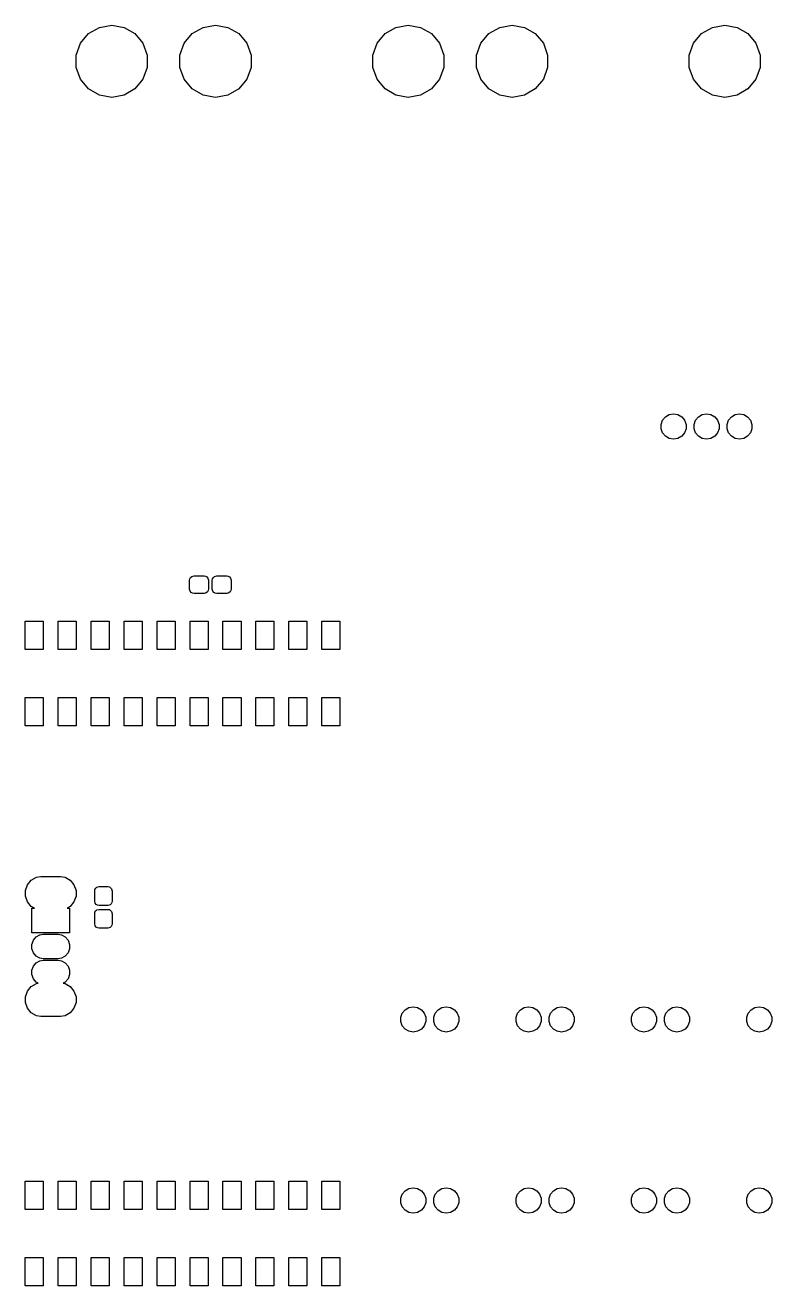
# Model space of a CAD drawing. Extents: x 40 to 160, y -140 to -43.
# Drawn here: x 39.9 to 97.5, y -139.9 to -42.7 of the extents above; entities that cross this region are included whole.
import ezdxf

# ---------------------------------------------------------------- set-up
doc = ezdxf.new("R2010")
doc.units = 0
doc.header["$MEASUREMENT"] = 0
doc.layers.add('BLACK', color=7, linetype='CONTINUOUS')

msp = doc.modelspace()

# ---------------------------------------------------------------- linework, layer by layer
at = {"layer": 'BLACK', "linetype": 'CONTINUOUS'}
for p, q in [((45.6574, -42.8769), (46.609, -42.7091)), ((46.609, -42.7091), (47.5606, -42.8769)), ((53.6584, -42.8769), (54.61, -42.7091)), ((54.61, -42.7091), (55.5616, -42.8769)), ((68.5164, -42.8769), (69.468, -42.7091)), ((69.468, -42.7091), (70.4196, -42.8769)), ((76.5174, -42.8769), (77.469, -42.7091)), ((77.469, -42.7091), (78.4206, -42.8769)), ((92.9024, -42.8769), (93.854, -42.7091)), ((93.854, -42.7091), (94.8056, -42.8769)), ((44.1995, -44.1003), (44.8206, -43.3601)), ((44.8206, -43.3601), (45.6574, -42.8769)), ((47.5606, -42.8769), (48.3974, -43.3601)), ((48.3974, -43.3601), (49.0185, -44.1003)), ((52.2005, -44.1003), (52.8216, -43.3601)), ((52.8216, -43.3601), (53.6584, -42.8769)), ((55.5616, -42.8769), (56.3984, -43.3601)), ((56.3984, -43.3601), (57.0195, -44.1003)), ((67.0585, -44.1003), (67.6796, -43.3601)), ((67.6796, -43.3601), (68.5164, -42.8769)), ((70.4196, -42.8769), (71.2564, -43.3601)), ((71.2564, -43.3601), (71.8775, -44.1003)), ((75.0595, -44.1003), (75.6806, -43.3601)), ((75.6806, -43.3601), (76.5174, -42.8769)), ((78.4206, -42.8769), (79.2574, -43.3601)), ((79.2574, -43.3601), (79.8785, -44.1003)), ((91.4445, -44.1003), (92.0656, -43.3601)), ((92.0656, -43.3601), (92.9024, -42.8769)), ((94.8056, -42.8769), (95.6424, -43.3601)), ((95.6424, -43.3601), (96.2635, -44.1003)), ((43.869, -45.0083), (44.1995, -44.1003)), ((49.0185, -44.1003), (49.349, -45.0083)), ((51.87, -45.0083), (52.2005, -44.1003)), ((57.0195, -44.1003), (57.35, -45.0083)), ((66.728, -45.0083), (67.0585, -44.1003)), ((71.8775, -44.1003), (72.208, -45.0083)), ((74.729, -45.0083), (75.0595, -44.1003)), ((79.8785, -44.1003), (80.209, -45.0083)), ((91.114, -45.0083), (91.4445, -44.1003)), ((96.2635, -44.1003), (96.594, -45.0083)), ((43.869, -45.9745), (43.869, -45.0083)), ((49.349, -45.0083), (49.349, -45.9745)), ((51.87, -45.9745), (51.87, -45.0083)), ((57.35, -45.0083), (57.35, -45.9745)), ((66.728, -45.9745), (66.728, -45.0083)), ((72.208, -45.0083), (72.208, -45.9745)), ((74.729, -45.9745), (74.729, -45.0083)), ((80.209, -45.0083), (80.209, -45.9745)), ((91.114, -45.9745), (91.114, -45.0083)), ((96.594, -45.0083), (96.594, -45.9745)), ((44.1995, -46.8825), (43.869, -45.9745)), ((49.349, -45.9745), (49.0185, -46.8825)), ((52.2005, -46.8825), (51.87, -45.9745)), ((57.35, -45.9745), (57.0195, -46.8825)), ((67.0585, -46.8825), (66.728, -45.9745)), ((72.208, -45.9745), (71.8775, -46.8825)), ((75.0595, -46.8825), (74.729, -45.9745)), ((80.209, -45.9745), (79.8785, -46.8825)), ((91.4445, -46.8825), (91.114, -45.9745)), ((96.594, -45.9745), (96.2635, -46.8825)), ((44.8206, -47.6227), (44.1995, -46.8825)), ((45.6574, -48.1059), (44.8206, -47.6227)), ((48.3974, -47.6227), (47.5606, -48.1059)), ((49.0185, -46.8825), (48.3974, -47.6227)), ((52.8216, -47.6227), (52.2005, -46.8825)), ((53.6584, -48.1059), (52.8216, -47.6227)), ((56.3984, -47.6227), (55.5616, -48.1059)), ((57.0195, -46.8825), (56.3984, -47.6227)), ((67.6796, -47.6227), (67.0585, -46.8825)), ((68.5164, -48.1059), (67.6796, -47.6227)), ((71.2564, -47.6227), (70.4196, -48.1059)), ((71.8775, -46.8825), (71.2564, -47.6227)), ((75.6806, -47.6227), (75.0595, -46.8825)), ((76.5174, -48.1059), (75.6806, -47.6227)), ((79.2574, -47.6227), (78.4206, -48.1059)), ((79.8785, -46.8825), (79.2574, -47.6227)), ((92.0656, -47.6227), (91.4445, -46.8825)), ((92.9024, -48.1059), (92.0656, -47.6227)), ((95.6424, -47.6227), (94.8056, -48.1059)), ((96.2635, -46.8825), (95.6424, -47.6227)), ((46.609, -48.2737), (45.6574, -48.1059)), ((47.5606, -48.1059), (46.609, -48.2737)), ((54.61, -48.2737), (53.6584, -48.1059)), ((55.5616, -48.1059), (54.61, -48.2737)), ((69.468, -48.2737), (68.5164, -48.1059)), ((70.4196, -48.1059), (69.468, -48.2737)), ((77.469, -48.2737), (76.5174, -48.1059)), ((78.4206, -48.1059), (77.469, -48.2737)), ((93.854, -48.2737), (92.9024, -48.1059)), ((94.8056, -48.1059), (93.854, -48.2737)), ((89.07, -73.1716), (89.2881, -72.9117)), ((89.2881, -72.9117), (89.5819, -72.7421)), ((89.5819, -72.7421), (89.916, -72.6832)), ((89.916, -72.6832), (90.2501, -72.7421)), ((90.2501, -72.7421), (90.5439, -72.9117)), ((90.5439, -72.9117), (90.762, -73.1716)), ((91.61, -73.1716), (91.8281, -72.9117)), ((91.8281, -72.9117), (92.1219, -72.7421)), ((92.1219, -72.7421), (92.456, -72.6832)), ((92.456, -72.6832), (92.7901, -72.7421)), ((92.7901, -72.7421), (93.0839, -72.9117)), ((93.0839, -72.9117), (93.302, -73.1716)), ((94.15, -73.1716), (94.3681, -72.9117)), ((94.3681, -72.9117), (94.6619, -72.7421)), ((94.6619, -72.7421), (94.996, -72.6832)), ((94.996, -72.6832), (95.3301, -72.7421)), ((95.3301, -72.7421), (95.6239, -72.9117)), ((95.6239, -72.9117), (95.842, -73.1716)), ((88.954, -73.4904), (89.07, -73.1716)), ((88.954, -73.8296), (88.954, -73.4904)), ((89.07, -74.1484), (88.954, -73.8296)), ((90.762, -73.1716), (90.878, -73.4904)), ((90.878, -73.8296), (90.762, -74.1484)), ((90.878, -73.4904), (90.878, -73.8296)), ((91.494, -73.4904), (91.61, -73.1716)), ((91.494, -73.8296), (91.494, -73.4904)), ((91.61, -74.1484), (91.494, -73.8296)), ((93.302, -73.1716), (93.418, -73.4904)), ((93.418, -73.8296), (93.302, -74.1484)), ((93.418, -73.4904), (93.418, -73.8296)), ((94.034, -73.4904), (94.15, -73.1716)), ((94.034, -73.8296), (94.034, -73.4904)), ((94.15, -74.1484), (94.034, -73.8296)), ((95.842, -73.1716), (95.958, -73.4904)), ((95.958, -73.8296), (95.842, -74.1484)), ((95.958, -73.4904), (95.958, -73.8296)), ((89.2881, -74.4083), (89.07, -74.1484)), ((89.5819, -74.5779), (89.2881, -74.4083)), ((89.916, -74.6368), (89.5819, -74.5779)), ((90.2501, -74.5779), (89.916, -74.6368)), ((90.5439, -74.4083), (90.2501, -74.5779)), ((90.762, -74.1484), (90.5439, -74.4083)), ((91.8281, -74.4083), (91.61, -74.1484)), ((92.1219, -74.5779), (91.8281, -74.4083)), ((92.456, -74.6368), (92.1219, -74.5779)), ((92.7901, -74.5779), (92.456, -74.6368)), ((93.0839, -74.4083), (92.7901, -74.5779)), ((93.302, -74.1484), (93.0839, -74.4083)), ((94.3681, -74.4083), (94.15, -74.1484)), ((94.6619, -74.5779), (94.3681, -74.4083)), ((94.996, -74.6368), (94.6619, -74.5779)), ((95.3301, -74.5779), (94.996, -74.6368)), ((95.6239, -74.4083), (95.3301, -74.5779)), ((95.842, -74.1484), (95.6239, -74.4083)), ((52.615, -85.5145), (52.6354, -85.3991)), ((52.615, -86.1895), (52.615, -85.5145)), ((52.6354, -85.3991), (52.694, -85.2976)), ((52.694, -85.2976), (52.7837, -85.2222)), ((52.7837, -85.2222), (52.9525, -85.177)), ((52.9525, -85.177), (53.7275, -85.177)), ((53.7275, -85.177), (53.8429, -85.1974)), ((53.8429, -85.1974), (53.9444, -85.256)), ((53.9444, -85.256), (54.0198, -85.3457)), ((54.0198, -85.3457), (54.065, -85.5145)), ((54.065, -85.5145), (54.065, -86.1895)), ((54.365, -85.5145), (54.3854, -85.3991)), ((54.365, -86.1895), (54.365, -85.5145)), ((54.3854, -85.3991), (54.444, -85.2976)), ((54.444, -85.2976), (54.5337, -85.2222)), ((54.5337, -85.2222), (54.7025, -85.177)), ((54.7025, -85.177), (55.4775, -85.177)), ((55.4775, -85.177), (55.5929, -85.1974)), ((55.5929, -85.1974), (55.6944, -85.256)), ((55.6944, -85.256), (55.7698, -85.3457)), ((55.7698, -85.3457), (55.815, -85.5145)), ((55.815, -85.5145), (55.815, -86.1895)), ((52.6602, -86.3582), (52.615, -86.1895)), ((52.7356, -86.448), (52.6602, -86.3582)), ((52.8371, -86.5066), (52.7356, -86.448)), ((52.9525, -86.527), (52.8371, -86.5066)), ((53.8962, -86.4818), (53.7275, -86.527)), ((53.986, -86.4064), (53.8962, -86.4818)), ((54.0446, -86.3049), (53.986, -86.4064)), ((54.065, -86.1895), (54.0446, -86.3049)), ((54.4102, -86.3582), (54.365, -86.1895)), ((54.4856, -86.448), (54.4102, -86.3582)), ((54.5871, -86.5066), (54.4856, -86.448)), ((54.7025, -86.527), (54.5871, -86.5066)), ((55.6462, -86.4818), (55.4775, -86.527)), ((55.736, -86.4064), (55.6462, -86.4818)), ((55.7946, -86.3049), (55.736, -86.4064)), ((55.815, -86.1895), (55.7946, -86.3049)), ((53.7275, -86.527), (52.9525, -86.527)), ((55.4775, -86.527), (54.7025, -86.527)), ((39.9447, -90.8526), (39.9447, -88.6746)), ((39.9447, -88.6746), (41.3353, -88.6746)), ((41.3353, -88.6746), (41.3353, -90.8526)), ((42.4847, -90.8526), (42.4847, -88.6746)), ((42.4847, -88.6746), (43.8753, -88.6746)), ((43.8753, -88.6746), (43.8753, -90.8526)), ((45.0247, -90.8526), (45.0247, -88.6746)), ((45.0247, -88.6746), (46.4153, -88.6746)), ((46.4153, -88.6746), (46.4153, -90.8526)), ((47.5647, -90.8526), (47.5647, -88.6746)), ((47.5647, -88.6746), (48.9553, -88.6746)), ((48.9553, -88.6746), (48.9553, -90.8526)), ((50.1047, -90.8526), (50.1047, -88.6746)), ((50.1047, -88.6746), (51.4953, -88.6746)), ((51.4953, -88.6746), (51.4953, -90.8526)), ((52.6447, -90.8526), (52.6447, -88.6746)), ((52.6447, -88.6746), (54.0353, -88.6746)), ((54.0353, -88.6746), (54.0353, -90.8526)), ((55.1847, -90.8526), (55.1847, -88.6746)), ((55.1847, -88.6746), (56.5753, -88.6746)), ((56.5753, -88.6746), (56.5753, -90.8526)), ((57.7247, -90.8526), (57.7247, -88.6746)), ((57.7247, -88.6746), (59.1153, -88.6746)), ((59.1153, -88.6746), (59.1153, -90.8526)), ((60.2647, -90.8526), (60.2647, -88.6746)), ((60.2647, -88.6746), (61.6553, -88.6746)), ((61.6553, -88.6746), (61.6553, -90.8526)), ((62.8047, -90.8526), (62.8047, -88.6746)), ((62.8047, -88.6746), (64.1953, -88.6746)), ((64.1953, -88.6746), (64.1953, -90.8526)), ((41.3353, -90.8526), (39.9447, -90.8526)), ((43.8753, -90.8526), (42.4847, -90.8526)), ((46.4153, -90.8526), (45.0247, -90.8526)), ((48.9553, -90.8526), (47.5647, -90.8526)), ((51.4953, -90.8526), (50.1047, -90.8526)), ((54.0353, -90.8526), (52.6447, -90.8526)), ((56.5753, -90.8526), (55.1847, -90.8526)), ((59.1153, -90.8526), (57.7247, -90.8526)), ((61.6553, -90.8526), (60.2647, -90.8526)), ((64.1953, -90.8526), (62.8047, -90.8526)), ((39.9447, -96.7454), (39.9447, -94.5674)), ((39.9447, -94.5674), (41.3353, -94.5674)), ((41.3353, -94.5674), (41.3353, -96.7454)), ((42.4847, -96.7454), (42.4847, -94.5674)), ((42.4847, -94.5674), (43.8753, -94.5674)), ((43.8753, -94.5674), (43.8753, -96.7454)), ((45.0247, -96.7454), (45.0247, -94.5674)), ((45.0247, -94.5674), (46.4153, -94.5674)), ((46.4153, -94.5674), (46.4153, -96.7454)), ((47.5647, -96.7454), (47.5647, -94.5674)), ((47.5647, -94.5674), (48.9553, -94.5674)), ((48.9553, -94.5674), (48.9553, -96.7454)), ((50.1047, -96.7454), (50.1047, -94.5674)), ((50.1047, -94.5674), (51.4953, -94.5674)), ((51.4953, -94.5674), (51.4953, -96.7454)), ((52.6447, -96.7454), (52.6447, -94.5674)), ((52.6447, -94.5674), (54.0353, -94.5674)), ((54.0353, -94.5674), (54.0353, -96.7454)), ((55.1847, -96.7454), (55.1847, -94.5674)), ((55.1847, -94.5674), (56.5753, -94.5674)), ((56.5753, -94.5674), (56.5753, -96.7454)), ((57.7247, -96.7454), (57.7247, -94.5674)), ((57.7247, -94.5674), (59.1153, -94.5674)), ((59.1153, -94.5674), (59.1153, -96.7454)), ((60.2647, -96.7454), (60.2647, -94.5674)), ((60.2647, -94.5674), (61.6553, -94.5674)), ((61.6553, -94.5674), (61.6553, -96.7454)), ((62.8047, -96.7454), (62.8047, -94.5674)), ((62.8047, -94.5674), (64.1953, -94.5674)), ((64.1953, -94.5674), (64.1953, -96.7454)), ((41.3353, -96.7454), (39.9447, -96.7454)), ((43.8753, -96.7454), (42.4847, -96.7454)), ((46.4153, -96.7454), (45.0247, -96.7454)), ((48.9553, -96.7454), (47.5647, -96.7454)), ((51.4953, -96.7454), (50.1047, -96.7454)), ((54.0353, -96.7454), (52.6447, -96.7454)), ((56.5753, -96.7454), (55.1847, -96.7454)), ((59.1153, -96.7454), (57.7247, -96.7454)), ((61.6553, -96.7454), (60.2647, -96.7454)), ((64.1953, -96.7454), (62.8047, -96.7454)), ((40.1168, -109), (40.4115, -108.649)), ((40.4115, -108.649), (40.8085, -108.42)), ((40.8085, -108.42), (41.1463, -108.36)), ((41.1463, -108.36), (42.6737, -108.36)), ((42.6737, -108.36), (43.0115, -108.42)), ((43.0115, -108.42), (43.4085, -108.649)), ((43.4085, -108.649), (43.7032, -109)), ((39.96, -109.431), (40.1168, -109)), ((39.96, -109.889), (39.96, -109.431)), ((43.7032, -109), (43.86, -109.431)), ((43.86, -109.431), (43.86, -109.889)), ((45.299, -109.481), (45.3194, -109.366)), ((45.299, -110.256), (45.299, -109.481)), ((45.3194, -109.366), (45.378, -109.265)), ((45.378, -109.265), (45.4677, -109.189)), ((45.4677, -109.189), (45.6365, -109.144)), ((45.6365, -109.144), (46.3115, -109.144)), ((46.3115, -109.144), (46.4269, -109.164)), ((46.4269, -109.164), (46.5284, -109.223)), ((46.5284, -109.223), (46.6038, -109.313)), ((46.6038, -109.313), (46.649, -109.481)), ((46.649, -109.481), (46.649, -110.256)), ((40.1168, -110.32), (39.96, -109.889)), ((40.4115, -110.671), (40.1168, -110.32)), ((40.6519, -110.81), (40.4115, -110.671)), ((40.46, -112.71), (40.46, -110.81)), ((40.46, -110.81), (40.6519, -110.81)), ((43.4085, -110.671), (43.1681, -110.81)), ((43.1681, -110.81), (43.36, -110.81)), ((43.36, -110.81), (43.36, -112.71)), ((43.7032, -110.32), (43.4085, -110.671)), ((43.86, -109.889), (43.7032, -110.32)), ((45.3442, -110.425), (45.299, -110.256)), ((45.4196, -110.515), (45.3442, -110.425)), ((45.5211, -110.574), (45.4196, -110.515)), ((45.6365, -110.594), (45.5211, -110.574)), ((46.3115, -110.594), (45.6365, -110.594)), ((46.4802, -110.549), (46.3115, -110.594)), ((46.57, -110.473), (46.4802, -110.549)), ((46.6286, -110.372), (46.57, -110.473)), ((46.649, -110.256), (46.6286, -110.372)), ((45.299, -111.231), (45.3194, -111.116)), ((45.299, -112.006), (45.299, -111.231)), ((45.3194, -111.116), (45.378, -111.015)), ((45.378, -111.015), (45.4677, -110.939)), ((45.4677, -110.939), (45.6365, -110.894)), ((45.6365, -110.894), (46.3115, -110.894)), ((46.3115, -110.894), (46.4269, -110.914)), ((46.4269, -110.914), (46.5284, -110.973)), ((46.5284, -110.973), (46.6038, -111.063)), ((46.6038, -111.063), (46.649, -111.231)), ((46.649, -111.231), (46.649, -112.006)), ((43.36, -112.71), (40.46, -112.71)), ((45.3442, -112.175), (45.299, -112.006)), ((45.4196, -112.265), (45.3442, -112.175)), ((45.5211, -112.324), (45.4196, -112.265)), ((45.6365, -112.344), (45.5211, -112.324)), ((46.3115, -112.344), (45.6365, -112.344)), ((46.4802, -112.299), (46.3115, -112.344)), ((46.57, -112.223), (46.4802, -112.299)), ((46.6286, -112.122), (46.57, -112.223)), ((46.649, -112.006), (46.6286, -112.122)), ((40.46, -113.592), (40.5746, -113.278)), ((40.46, -113.928), (40.46, -113.592)), ((40.5746, -113.278), (40.7899, -113.021)), ((40.7899, -113.021), (41.0801, -112.854)), ((41.0801, -112.854), (41.3269, -112.81)), ((41.3269, -112.81), (42.4931, -112.81)), ((42.4931, -112.81), (42.7399, -112.854)), ((42.7399, -112.854), (43.0301, -113.021)), ((43.0301, -113.021), (43.2454, -113.278)), ((43.2454, -113.278), (43.36, -113.592)), ((43.36, -113.592), (43.36, -113.928)), ((40.5746, -114.242), (40.46, -113.928)), ((40.7899, -114.499), (40.5746, -114.242)), ((41.0801, -114.666), (40.7899, -114.499)), ((41.3269, -114.71), (41.0801, -114.666)), ((42.4931, -114.71), (41.3269, -114.71)), ((42.7399, -114.666), (42.4931, -114.71)), ((43.0301, -114.499), (42.7399, -114.666)), ((43.2454, -114.242), (43.0301, -114.499)), ((43.36, -113.928), (43.2454, -114.242)), ((40.46, -115.592), (40.5746, -115.278)), ((40.46, -115.928), (40.46, -115.592)), ((40.5746, -115.278), (40.7899, -115.021)), ((40.7899, -115.021), (41.0801, -114.854)), ((41.0801, -114.854), (41.3269, -114.81)), ((41.3269, -114.81), (42.4931, -114.81)), ((42.4931, -114.81), (42.7399, -114.854)), ((42.7399, -114.854), (43.0301, -115.021)), ((43.0301, -115.021), (43.2454, -115.278)), ((43.2454, -115.278), (43.36, -115.592)), ((43.36, -115.592), (43.36, -115.928)), ((40.4115, -116.849), (40.8085, -116.62)), ((40.5746, -116.242), (40.46, -115.928)), ((40.7899, -116.499), (40.5746, -116.242)), ((40.9543, -116.594), (40.7899, -116.499)), ((40.8085, -116.62), (40.9543, -116.594)), ((43.0301, -116.499), (42.8657, -116.594)), ((42.8657, -116.594), (43.0115, -116.62)), ((43.0115, -116.62), (43.4085, -116.849)), ((43.2454, -116.242), (43.0301, -116.499)), ((43.36, -115.928), (43.2454, -116.242)), ((39.96, -117.631), (40.1168, -117.2)), ((39.96, -118.089), (39.96, -117.631)), ((40.1168, -117.2), (40.4115, -116.849)), ((43.4085, -116.849), (43.7032, -117.2)), ((43.7032, -117.2), (43.86, -117.631)), ((43.86, -117.631), (43.86, -118.089)), ((40.1168, -118.52), (39.96, -118.089)), ((40.4115, -118.871), (40.1168, -118.52)), ((43.7032, -118.52), (43.4085, -118.871)), ((43.86, -118.089), (43.7032, -118.52)), ((69.2221, -118.632), (69.5159, -118.462)), ((69.5159, -118.462), (69.85, -118.403)), ((69.85, -118.403), (70.1841, -118.462)), ((70.1841, -118.462), (70.4779, -118.632)), ((71.7621, -118.632), (72.0559, -118.462)), ((72.0559, -118.462), (72.39, -118.403)), ((72.39, -118.403), (72.7241, -118.462)), ((72.7241, -118.462), (73.0179, -118.632)), ((78.1121, -118.632), (78.4059, -118.462)), ((78.4059, -118.462), (78.74, -118.403)), ((78.74, -118.403), (79.0741, -118.462)), ((79.0741, -118.462), (79.3679, -118.632)), ((80.6521, -118.632), (80.9459, -118.462)), ((80.9459, -118.462), (81.28, -118.403)), ((81.28, -118.403), (81.6141, -118.462)), ((81.6141, -118.462), (81.9079, -118.632)), ((87.0021, -118.632), (87.2959, -118.462)), ((87.2959, -118.462), (87.63, -118.403)), ((87.63, -118.403), (87.9641, -118.462)), ((87.9641, -118.462), (88.2579, -118.632)), ((89.5421, -118.632), (89.8359, -118.462)), ((89.8359, -118.462), (90.17, -118.403)), ((90.17, -118.403), (90.5041, -118.462)), ((90.5041, -118.462), (90.7979, -118.632)), ((95.8921, -118.632), (96.1859, -118.462)), ((96.1859, -118.462), (96.52, -118.403)), ((96.52, -118.403), (96.8541, -118.462)), ((96.8541, -118.462), (97.1479, -118.632)), ((40.8085, -119.1), (40.4115, -118.871)), ((41.1463, -119.16), (40.8085, -119.1)), ((42.6737, -119.16), (41.1463, -119.16)), ((43.0115, -119.1), (42.6737, -119.16)), ((43.4085, -118.871), (43.0115, -119.1)), ((68.888, -119.21), (69.004, -118.892)), ((68.888, -119.55), (68.888, -119.21)), ((69.004, -119.868), (68.888, -119.55)), ((69.004, -118.892), (69.2221, -118.632)), ((70.4779, -118.632), (70.696, -118.892)), ((70.696, -118.892), (70.812, -119.21)), ((70.812, -119.55), (70.696, -119.868)), ((70.812, -119.21), (70.812, -119.55)), ((71.428, -119.21), (71.544, -118.892)), ((71.428, -119.55), (71.428, -119.21)), ((71.544, -119.868), (71.428, -119.55)), ((71.544, -118.892), (71.7621, -118.632)), ((73.0179, -118.632), (73.236, -118.892)), ((73.236, -118.892), (73.352, -119.21)), ((73.352, -119.55), (73.236, -119.868)), ((73.352, -119.21), (73.352, -119.55)), ((77.778, -119.21), (77.894, -118.892)), ((77.778, -119.55), (77.778, -119.21)), ((77.894, -119.868), (77.778, -119.55)), ((77.894, -118.892), (78.1121, -118.632)), ((79.3679, -118.632), (79.586, -118.892)), ((79.586, -118.892), (79.702, -119.21)), ((79.702, -119.55), (79.586, -119.868)), ((79.702, -119.21), (79.702, -119.55)), ((80.318, -119.21), (80.434, -118.892)), ((80.318, -119.55), (80.318, -119.21)), ((80.434, -119.868), (80.318, -119.55)), ((80.434, -118.892), (80.6521, -118.632)), ((81.9079, -118.632), (82.126, -118.892)), ((82.126, -118.892), (82.242, -119.21)), ((82.242, -119.55), (82.126, -119.868)), ((82.242, -119.21), (82.242, -119.55)), ((86.668, -119.21), (86.784, -118.892)), ((86.668, -119.55), (86.668, -119.21)), ((86.784, -119.868), (86.668, -119.55)), ((86.784, -118.892), (87.0021, -118.632)), ((88.2579, -118.632), (88.476, -118.892)), ((88.476, -118.892), (88.592, -119.21)), ((88.592, -119.55), (88.476, -119.868)), ((88.592, -119.21), (88.592, -119.55)), ((89.208, -119.21), (89.324, -118.892)), ((89.208, -119.55), (89.208, -119.21)), ((89.324, -119.868), (89.208, -119.55)), ((89.324, -118.892), (89.5421, -118.632)), ((90.7979, -118.632), (91.016, -118.892)), ((91.016, -118.892), (91.132, -119.21)), ((91.132, -119.55), (91.016, -119.868)), ((91.132, -119.21), (91.132, -119.55)), ((95.558, -119.21), (95.674, -118.892)), ((95.558, -119.55), (95.558, -119.21)), ((95.674, -119.868), (95.558, -119.55)), ((95.674, -118.892), (95.8921, -118.632)), ((97.1479, -118.632), (97.366, -118.892)), ((97.366, -118.892), (97.482, -119.21)), ((97.482, -119.55), (97.366, -119.868)), ((97.482, -119.21), (97.482, -119.55)), ((69.2221, -120.128), (69.004, -119.868)), ((69.5159, -120.298), (69.2221, -120.128)), ((69.85, -120.357), (69.5159, -120.298)), ((70.1841, -120.298), (69.85, -120.357)), ((70.4779, -120.128), (70.1841, -120.298)), ((70.696, -119.868), (70.4779, -120.128)), ((71.7621, -120.128), (71.544, -119.868)), ((72.0559, -120.298), (71.7621, -120.128)), ((72.39, -120.357), (72.0559, -120.298)), ((72.7241, -120.298), (72.39, -120.357)), ((73.0179, -120.128), (72.7241, -120.298)), ((73.236, -119.868), (73.0179, -120.128)), ((78.1121, -120.128), (77.894, -119.868)), ((78.4059, -120.298), (78.1121, -120.128)), ((78.74, -120.357), (78.4059, -120.298)), ((79.0741, -120.298), (78.74, -120.357)), ((79.3679, -120.128), (79.0741, -120.298)), ((79.586, -119.868), (79.3679, -120.128)), ((80.6521, -120.128), (80.434, -119.868)), ((80.9459, -120.298), (80.6521, -120.128)), ((81.28, -120.357), (80.9459, -120.298)), ((81.6141, -120.298), (81.28, -120.357)), ((81.9079, -120.128), (81.6141, -120.298)), ((82.126, -119.868), (81.9079, -120.128)), ((87.0021, -120.128), (86.784, -119.868)), ((87.2959, -120.298), (87.0021, -120.128)), ((87.63, -120.357), (87.2959, -120.298)), ((87.9641, -120.298), (87.63, -120.357)), ((88.2579, -120.128), (87.9641, -120.298)), ((88.476, -119.868), (88.2579, -120.128)), ((89.5421, -120.128), (89.324, -119.868)), ((89.8359, -120.298), (89.5421, -120.128)), ((90.17, -120.357), (89.8359, -120.298)), ((90.5041, -120.298), (90.17, -120.357)), ((90.7979, -120.128), (90.5041, -120.298)), ((91.016, -119.868), (90.7979, -120.128)), ((95.8921, -120.128), (95.674, -119.868)), ((96.1859, -120.298), (95.8921, -120.128)), ((96.52, -120.357), (96.1859, -120.298)), ((96.8541, -120.298), (96.52, -120.357)), ((97.1479, -120.128), (96.8541, -120.298)), ((97.366, -119.868), (97.1479, -120.128)), ((39.9447, -134.033), (39.9447, -131.855)), ((39.9447, -131.855), (41.3353, -131.855)), ((41.3353, -131.855), (41.3353, -134.033)), ((42.4847, -134.033), (42.4847, -131.855)), ((42.4847, -131.855), (43.8753, -131.855)), ((43.8753, -131.855), (43.8753, -134.033)), ((45.0247, -134.033), (45.0247, -131.855)), ((45.0247, -131.855), (46.4153, -131.855)), ((46.4153, -131.855), (46.4153, -134.033)), ((47.5647, -134.033), (47.5647, -131.855)), ((47.5647, -131.855), (48.9553, -131.855)), ((48.9553, -131.855), (48.9553, -134.033)), ((50.1047, -134.033), (50.1047, -131.855)), ((50.1047, -131.855), (51.4953, -131.855)), ((51.4953, -131.855), (51.4953, -134.033)), ((52.6447, -134.033), (52.6447, -131.855)), ((52.6447, -131.855), (54.0353, -131.855)), ((54.0353, -131.855), (54.0353, -134.033)), ((55.1847, -134.033), (55.1847, -131.855)), ((55.1847, -131.855), (56.5753, -131.855)), ((56.5753, -131.855), (56.5753, -134.033)), ((57.7247, -134.033), (57.7247, -131.855)), ((57.7247, -131.855), (59.1153, -131.855)), ((59.1153, -131.855), (59.1153, -134.033)), ((60.2647, -134.033), (60.2647, -131.855)), ((60.2647, -131.855), (61.6553, -131.855)), ((61.6553, -131.855), (61.6553, -134.033)), ((62.8047, -134.033), (62.8047, -131.855)), ((62.8047, -131.855), (64.1953, -131.855)), ((64.1953, -131.855), (64.1953, -134.033)), ((68.888, -133.18), (69.004, -132.862)), ((68.888, -133.52), (68.888, -133.18)), ((69.004, -132.862), (69.2221, -132.602)), ((69.2221, -132.602), (69.5159, -132.432)), ((69.5159, -132.432), (69.85, -132.373)), ((69.85, -132.373), (70.1841, -132.432)), ((70.1841, -132.432), (70.4779, -132.602)), ((70.4779, -132.602), (70.696, -132.862)), ((70.696, -132.862), (70.812, -133.18)), ((70.812, -133.18), (70.812, -133.52)), ((71.428, -133.18), (71.544, -132.862)), ((71.428, -133.52), (71.428, -133.18)), ((71.544, -132.862), (71.7621, -132.602)), ((71.7621, -132.602), (72.0559, -132.432)), ((72.0559, -132.432), (72.39, -132.373)), ((72.39, -132.373), (72.7241, -132.432)), ((72.7241, -132.432), (73.0179, -132.602)), ((73.0179, -132.602), (73.236, -132.862)), ((73.236, -132.862), (73.352, -133.18)), ((73.352, -133.18), (73.352, -133.52)), ((77.778, -133.18), (77.894, -132.862)), ((77.778, -133.52), (77.778, -133.18)), ((77.894, -132.862), (78.1121, -132.602)), ((78.1121, -132.602), (78.4059, -132.432)), ((78.4059, -132.432), (78.74, -132.373)), ((78.74, -132.373), (79.0741, -132.432)), ((79.0741, -132.432), (79.3679, -132.602)), ((79.3679, -132.602), (79.586, -132.862)), ((79.586, -132.862), (79.702, -133.18)), ((79.702, -133.18), (79.702, -133.52)), ((80.318, -133.18), (80.434, -132.862)), ((80.318, -133.52), (80.318, -133.18)), ((80.434, -132.862), (80.6521, -132.602)), ((80.6521, -132.602), (80.9459, -132.432)), ((80.9459, -132.432), (81.28, -132.373)), ((81.28, -132.373), (81.6141, -132.432)), ((81.6141, -132.432), (81.9079, -132.602)), ((81.9079, -132.602), (82.126, -132.862)), ((82.126, -132.862), (82.242, -133.18)), ((82.242, -133.18), (82.242, -133.52)), ((86.668, -133.18), (86.784, -132.862)), ((86.668, -133.52), (86.668, -133.18)), ((86.784, -132.862), (87.0021, -132.602)), ((87.0021, -132.602), (87.2959, -132.432)), ((87.2959, -132.432), (87.63, -132.373)), ((87.63, -132.373), (87.9641, -132.432)), ((87.9641, -132.432), (88.2579, -132.602)), ((88.2579, -132.602), (88.476, -132.862)), ((88.476, -132.862), (88.592, -133.18)), ((88.592, -133.18), (88.592, -133.52)), ((89.208, -133.18), (89.324, -132.862)), ((89.208, -133.52), (89.208, -133.18)), ((89.324, -132.862), (89.5421, -132.602)), ((89.5421, -132.602), (89.8359, -132.432)), ((89.8359, -132.432), (90.17, -132.373)), ((90.17, -132.373), (90.5041, -132.432)), ((90.5041, -132.432), (90.7979, -132.602)), ((90.7979, -132.602), (91.016, -132.862)), ((91.016, -132.862), (91.132, -133.18)), ((91.132, -133.18), (91.132, -133.52)), ((95.558, -133.18), (95.674, -132.862)), ((95.558, -133.52), (95.558, -133.18)), ((95.674, -132.862), (95.8921, -132.602)), ((95.8921, -132.602), (96.1859, -132.432)), ((96.1859, -132.432), (96.52, -132.373)), ((96.52, -132.373), (96.8541, -132.432)), ((96.8541, -132.432), (97.1479, -132.602)), ((97.1479, -132.602), (97.366, -132.862)), ((97.366, -132.862), (97.482, -133.18)), ((97.482, -133.18), (97.482, -133.52)), ((41.3353, -134.033), (39.9447, -134.033)), ((43.8753, -134.033), (42.4847, -134.033)), ((46.4153, -134.033), (45.0247, -134.033)), ((48.9553, -134.033), (47.5647, -134.033)), ((51.4953, -134.033), (50.1047, -134.033)), ((54.0353, -134.033), (52.6447, -134.033)), ((56.5753, -134.033), (55.1847, -134.033)), ((59.1153, -134.033), (57.7247, -134.033)), ((61.6553, -134.033), (60.2647, -134.033)), ((64.1953, -134.033), (62.8047, -134.033)), ((69.004, -133.838), (68.888, -133.52)), ((69.2221, -134.098), (69.004, -133.838)), ((69.5159, -134.268), (69.2221, -134.098)), ((70.4779, -134.098), (70.1841, -134.268)), ((70.696, -133.838), (70.4779, -134.098)), ((70.812, -133.52), (70.696, -133.838)), ((71.544, -133.838), (71.428, -133.52)), ((71.7621, -134.098), (71.544, -133.838)), ((72.0559, -134.268), (71.7621, -134.098)), ((73.0179, -134.098), (72.7241, -134.268)), ((73.236, -133.838), (73.0179, -134.098)), ((73.352, -133.52), (73.236, -133.838)), ((77.894, -133.838), (77.778, -133.52)), ((78.1121, -134.098), (77.894, -133.838)), ((78.4059, -134.268), (78.1121, -134.098)), ((79.3679, -134.098), (79.0741, -134.268)), ((79.586, -133.838), (79.3679, -134.098)), ((79.702, -133.52), (79.586, -133.838)), ((80.434, -133.838), (80.318, -133.52)), ((80.6521, -134.098), (80.434, -133.838)), ((80.9459, -134.268), (80.6521, -134.098)), ((81.9079, -134.098), (81.6141, -134.268)), ((82.126, -133.838), (81.9079, -134.098)), ((82.242, -133.52), (82.126, -133.838)), ((86.784, -133.838), (86.668, -133.52)), ((87.0021, -134.098), (86.784, -133.838)), ((87.2959, -134.268), (87.0021, -134.098)), ((88.2579, -134.098), (87.9641, -134.268)), ((88.476, -133.838), (88.2579, -134.098)), ((88.592, -133.52), (88.476, -133.838)), ((89.324, -133.838), (89.208, -133.52)), ((89.5421, -134.098), (89.324, -133.838)), ((89.8359, -134.268), (89.5421, -134.098)), ((90.7979, -134.098), (90.5041, -134.268)), ((91.016, -133.838), (90.7979, -134.098)), ((91.132, -133.52), (91.016, -133.838)), ((95.674, -133.838), (95.558, -133.52)), ((95.8921, -134.098), (95.674, -133.838)), ((96.1859, -134.268), (95.8921, -134.098)), ((97.1479, -134.098), (96.8541, -134.268)), ((97.366, -133.838), (97.1479, -134.098)), ((97.482, -133.52), (97.366, -133.838)), ((69.85, -134.327), (69.5159, -134.268)), ((70.1841, -134.268), (69.85, -134.327)), ((72.39, -134.327), (72.0559, -134.268)), ((72.7241, -134.268), (72.39, -134.327)), ((78.74, -134.327), (78.4059, -134.268)), ((79.0741, -134.268), (78.74, -134.327)), ((81.28, -134.327), (80.9459, -134.268)), ((81.6141, -134.268), (81.28, -134.327)), ((87.63, -134.327), (87.2959, -134.268)), ((87.9641, -134.268), (87.63, -134.327)), ((90.17, -134.327), (89.8359, -134.268)), ((90.5041, -134.268), (90.17, -134.327)), ((96.52, -134.327), (96.1859, -134.268)), ((96.8541, -134.268), (96.52, -134.327)), ((39.9447, -139.925), (39.9447, -137.747)), ((39.9447, -137.747), (41.3353, -137.747)), ((41.3353, -137.747), (41.3353, -139.925)), ((42.4847, -139.925), (42.4847, -137.747)), ((42.4847, -137.747), (43.8753, -137.747)), ((43.8753, -137.747), (43.8753, -139.925)), ((45.0247, -139.925), (45.0247, -137.747)), ((45.0247, -137.747), (46.4153, -137.747)), ((46.4153, -137.747), (46.4153, -139.925)), ((47.5647, -139.925), (47.5647, -137.747)), ((47.5647, -137.747), (48.9553, -137.747)), ((48.9553, -137.747), (48.9553, -139.925)), ((50.1047, -139.925), (50.1047, -137.747)), ((50.1047, -137.747), (51.4953, -137.747)), ((51.4953, -137.747), (51.4953, -139.925)), ((52.6447, -139.925), (52.6447, -137.747)), ((52.6447, -137.747), (54.0353, -137.747)), ((54.0353, -137.747), (54.0353, -139.925)), ((55.1847, -139.925), (55.1847, -137.747)), ((55.1847, -137.747), (56.5753, -137.747)), ((56.5753, -137.747), (56.5753, -139.925)), ((57.7247, -139.925), (57.7247, -137.747)), ((57.7247, -137.747), (59.1153, -137.747)), ((59.1153, -137.747), (59.1153, -139.925)), ((60.2647, -139.925), (60.2647, -137.747)), ((60.2647, -137.747), (61.6553, -137.747)), ((61.6553, -137.747), (61.6553, -139.925)), ((62.8047, -139.925), (62.8047, -137.747)), ((62.8047, -137.747), (64.1953, -137.747)), ((64.1953, -137.747), (64.1953, -139.925)), ((41.3353, -139.925), (39.9447, -139.925)), ((43.8753, -139.925), (42.4847, -139.925)), ((46.4153, -139.925), (45.0247, -139.925)), ((48.9553, -139.925), (47.5647, -139.925)), ((51.4953, -139.925), (50.1047, -139.925)), ((54.0353, -139.925), (52.6447, -139.925)), ((56.5753, -139.925), (55.1847, -139.925)), ((59.1153, -139.925), (57.7247, -139.925)), ((61.6553, -139.925), (60.2647, -139.925)), ((64.1953, -139.925), (62.8047, -139.925))]:
    msp.add_line(p, q, dxfattribs=at)

doc.saveas('drawing.dxf')
